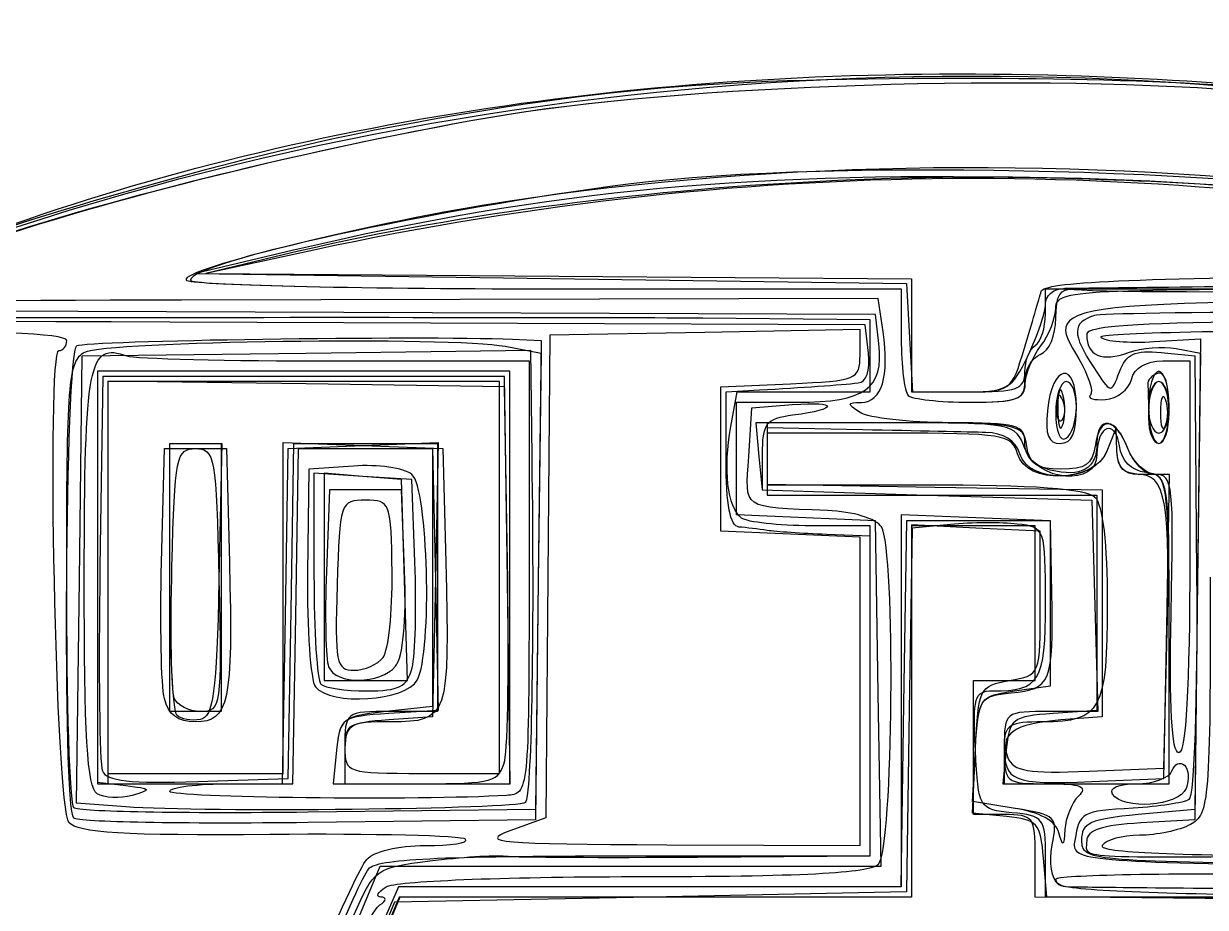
# Model space of a CAD drawing. Extents: x 0 to 107, y 0 to 68.
# Drawn here: x 28.71 to 59.06, y 45.17 to 67.84 of the extents above; entities that cross this region are included whole.
import ezdxf

# ---------------------------------------------------------------- set-up
doc = ezdxf.new("R2010")
doc.units = 0
doc.layers.add('Layer_1', color=7, linetype='CONTINUOUS')

msp = doc.modelspace()

# ---------------------------------------------------------------- linework, layer by layer
at = {"layer": 'Layer_1', "color": 7}
for points in [[(35.63631, 62.028862), (33.122767, 61.436769), (42.250895, 61.304478), (51.379022, 61.172186), (51.458992, 59.783123), (51.538962, 58.39406), (52.980343, 58.39406)], [(35.63631, 62.028862), (33.122767, 61.436769), (42.250895, 61.304478), (51.379022, 61.172186), (51.458992, 59.783123), (51.538962, 58.39406), (52.980343, 58.39406)], [(35.63631, 62.028862), (33.122767, 61.436769), (42.250895, 61.304478), (51.379022, 61.172186), (51.458992, 59.783123), (51.538962, 58.39406), (52.980343, 58.39406)], [(35.63631, 62.028862), (33.122767, 61.436769), (42.250895, 61.304478), (51.379022, 61.172186), (51.458992, 59.783123), (51.538962, 58.39406), (52.980343, 58.39406)], [(36.165477, 62.034398), (33.387351, 61.436768), (42.449333, 61.367148), (51.511314, 61.297528), (51.511314, 59.845793), (51.511314, 58.394057), (52.791881, 58.394057)], [(35.371727, 61.910679), (33.387351, 61.436774), (42.449333, 61.367154), (51.511314, 61.297534), (51.511314, 59.845799), (51.511314, 58.394063), (52.785227, 58.394063)], [(42.118604, 61.039892), (51.246731, 61.039892), (51.246731, 59.761073)], [(42.118604, 61.039892), (51.246731, 61.039892), (51.246731, 59.761073)], [(42.134219, 61.039894), (51.246731, 61.039894), (51.246731, 59.761075)], [(54.950898, 60.394051), (54.950898, 61.039894), (64.131942, 61.039894)], [(54.950898, 60.394051), (54.950898, 61.039894), (64.131942, 61.039894)], [(54.950898, 60.394051), (54.950898, 61.039894), (64.131942, 61.039894)], [(54.950898, 60.394051), (54.950898, 61.039894), (64.131942, 61.039894)], [(50.78033, 59.938454), (50.655021, 60.792233), (32.760769, 60.751953)], [(50.670544, 59.634822), (50.585284, 60.378426), (32.382438, 60.446396), (14.179592, 60.514366), (13.775852, 59.54808)], [(50.404408, 59.386258), (50.320688, 60.113863), (32.461308, 60.182663)], [(46.870381, 57.503858), (47.037376, 58.394007), (48.745176, 58.394007), (50.452981, 58.394007), (50.452981, 59.32005), (50.452981, 60.246091), (46.1535, 60.284741)], [(46.870381, 57.503858), (47.037376, 58.394007), (48.745176, 58.394007), (50.452981, 58.394007), (50.452981, 59.32005), (50.452981, 60.246091), (46.1535, 60.284741)], [(50.188397, 59.33907), (50.188397, 59.995331), (46.205232, 59.922291), (42.222066, 59.849251), (42.170336, 53.655293), (42.118606, 47.461335), (41.192563, 47.126982)], [(41.075552, 59.564363), (41.996274, 59.391634), (41.925144, 53.535033), (41.854014, 47.678433), (36.01606, 47.607353)], [(41.075552, 59.564363), (41.996274, 59.391634), (41.925144, 53.535033), (41.854014, 47.678433), (36.01606, 47.607353)], [(41.263588, 59.746021), (41.99607, 59.716981), (41.92505, 53.565416), (41.85403, 47.413853), (36.016076, 47.342773)], [(58.305255, 59.508151), (58.9296, 59.3888), (58.85848, 53.533614), (58.78736, 47.67843), (57.33215, 47.546138)], [(58.305255, 59.508147), (58.9296, 59.388796), (58.85848, 53.53361), (58.78736, 47.678426), (57.33215, 47.546134)], [(57.742561, 59.684544), (58.929506, 59.757534), (58.858436, 53.585683), (58.787366, 47.413833), (57.398302, 47.333863)], [(31.33171, 47.745809), (30.069822, 47.840139), (30.141082, 53.580122), (30.212352, 59.320106), (35.96704, 59.391406), (41.721729, 59.462716), (41.758419, 56.745576)], [(36.70279, 59.187817), (41.694743, 59.187817), (41.689343, 53.631565)], [(57.925207, 59.403182), (58.78736, 59.320102), (58.83165, 53.69981)], [(57.968837, 59.187811), (58.655066, 59.187811), (58.655066, 54.160726)], [(36.743992, 49.199793), (36.661082, 48.339897), (38.926805, 48.339897), (41.192528, 48.339897), (41.192528, 53.631565), (41.192528, 58.923233), (35.90086, 58.923233), (30.609192, 58.923233), (30.609192, 53.649139), (30.609192, 48.375044), (31.336797, 48.289534)], [(36.744024, 49.199788), (36.661114, 48.339892), (38.926838, 48.339892), (41.19256, 48.339892), (41.19256, 53.63156), (41.19256, 58.923228), (35.900892, 58.923228), (30.609225, 58.923228), (30.609225, 53.63156), (30.609225, 48.339892), (33.116213, 48.339892), (35.623202, 48.339892), (35.695902, 52.639371)], [(36.744024, 49.199788), (36.661114, 48.339892), (38.926838, 48.339892), (41.19256, 48.339892), (41.19256, 53.63156), (41.19256, 58.923228), (35.900892, 58.923228), (30.609225, 58.923228), (30.609225, 53.63156), (30.609225, 48.339892), (33.116213, 48.339892), (35.623202, 48.339892), (35.695902, 52.639371)], [(36.959228, 49.265933), (36.959228, 48.339891), (39.081489, 48.339891), (41.203749, 48.339891), (41.132009, 53.565413), (41.060269, 58.790935), (35.900893, 58.790935), (30.741517, 58.790935), (30.669177, 53.904655)], [(36.959228, 49.265933), (36.959228, 48.339891), (39.081489, 48.339891), (41.203749, 48.339891), (41.132009, 53.565413), (41.060269, 58.790935), (35.900893, 58.790935), (30.741517, 58.790935), (30.669177, 53.904655)], [(36.959228, 49.265933), (36.959228, 48.339891), (39.081489, 48.339891), (41.203749, 48.339891), (41.132009, 53.565413), (41.060269, 58.790935), (35.900893, 58.790935), (30.741517, 58.790935), (30.669177, 53.904655)], [(36.959228, 49.265933), (36.959228, 48.339891), (39.081489, 48.339891), (41.203749, 48.339891), (41.132009, 53.565413), (41.060269, 58.790935), (35.900893, 58.790935), (30.741517, 58.790935), (30.669177, 53.904655)], [(38.943603, 48.604475), (40.927978, 48.604475), (40.927978, 53.631559), (40.927978, 58.658643), (35.900893, 58.658643), (30.873809, 58.658643), (30.873809, 53.631559), (30.873809, 48.604475), (33.122767, 48.604475), (35.371727, 48.604475), (35.371727, 52.848938)], [(41.13572, 54.028426), (41.06027, 58.526344), (35.96704, 58.598204), (30.87381, 58.670064), (30.87381, 53.504974), (30.87381, 48.339885), (33.116215, 48.339885), (35.35862, 48.339885), (35.431319, 52.639371)], [(50.188397, 50.709052), (50.188397, 54.665715), (48.402459, 54.743945), (46.616521, 54.822175), (46.616521, 56.674259), (46.616521, 58.526343), (48.402459, 58.604573)], [(46.748813, 56.674276), (46.748813, 58.394068), (47.608709, 58.443688)], [(36.84762, 43.775828), (37.864224, 46.223224), (44.297291, 46.223224), (50.730359, 46.223224), (50.657819, 50.654995), (50.585279, 55.086767), (48.799341, 55.164998), (47.013403, 55.243228), (47.013403, 56.686347), (47.013403, 58.129467), (48.568508, 58.129467)], [(47.329631, 56.736158), (47.410261, 57.988673), (48.455117, 58.067643)], [(50.946982, 57.600305), (47.509035, 57.600305), (47.591945, 56.740409), (47.674855, 55.880513), (51.908189, 55.748222), (56.141523, 55.61593), (56.216923, 52.90395), (56.292323, 50.19197), (55.09244, 50.19197)], [(50.946982, 57.600305), (47.509035, 57.600305), (47.591945, 56.740409), (47.674855, 55.880513), (51.908189, 55.748222), (56.141523, 55.61593), (56.216923, 52.90395), (56.292323, 50.19197), (55.09244, 50.19197)], [(50.254704, 57.420026), (47.807471, 57.468016), (47.807307, 56.740412), (47.80714, 56.012808), (51.855266, 56.012808)], [(50.988696, 57.60031), (47.807146, 57.60031), (47.807146, 56.674268), (47.807146, 55.748227), (52.040481, 55.748227), (56.273815, 55.748227), (56.273815, 52.985314), (56.273815, 50.222401), (55.149336, 50.141041)], [(50.988696, 57.60031), (47.807146, 57.60031), (47.807146, 56.674268), (47.807146, 55.748227), (52.040481, 55.748227), (56.273815, 55.748227), (56.273815, 52.985314), (56.273815, 50.222401), (55.149336, 50.141041)], [(50.988696, 57.60031), (47.807146, 57.60031), (47.807146, 56.674268), (47.807146, 55.748227), (52.040481, 55.748227), (56.273815, 55.748227), (56.273815, 52.985314), (56.273815, 50.222401), (55.149336, 50.141041)], [(50.988696, 57.60031), (47.807146, 57.60031), (47.807146, 56.674268), (47.807146, 55.748227), (52.040481, 55.748227), (56.273815, 55.748227), (56.273815, 52.985314), (56.273815, 50.222401), (55.149336, 50.141041)], [(56.786209, 56.872706), (56.769429, 57.468018), (56.530143, 56.872706)], [(56.78621, 56.872706), (56.76943, 57.468018), (56.530144, 56.872706)], [(32.461309, 53.675656), (32.461309, 57.071143), (33.130448, 57.071143), (33.799585, 57.071143), (33.725765, 53.56868)], [(35.371727, 52.848938), (35.371727, 57.093402), (37.422247, 57.016132), (39.472769, 56.938852), (39.549729, 54.028434)], [(35.431319, 52.639371), (35.504019, 56.938852), (37.430009, 57.016742), (39.356002, 57.094632), (39.282092, 53.577154), (39.208182, 50.059676), (38.083703, 49.978316)], [(35.576718, 52.771663), (35.649418, 57.071143), (37.494948, 57.071143), (39.340479, 57.071143), (39.340479, 53.631559), (39.340479, 50.191975), (38.149854, 50.191975)], [(35.576718, 52.771663), (35.649418, 57.071143), (37.494948, 57.071143), (39.340479, 57.071143), (39.340479, 53.631559), (39.340479, 50.191975), (38.149854, 50.191975)], [(35.576718, 52.771663), (35.649418, 57.071143), (37.494948, 57.071143), (39.340479, 57.071143), (39.340479, 53.631559), (39.340479, 50.191975), (38.149854, 50.191975)], [(35.576718, 52.771663), (35.649418, 57.071143), (37.494948, 57.071143), (39.340479, 57.071143), (39.340479, 53.631559), (39.340479, 50.191975), (38.149854, 50.191975)], [(50.951279, 57.335723), (47.807141, 57.335723), (47.807141, 56.680818), (47.807141, 56.025914), (52.106621, 55.953214), (56.406102, 55.880514), (56.406102, 52.970097), (56.406102, 50.059679), (55.347768, 49.975849)], [(32.252054, 54.028434), (32.329014, 56.938852), (33.122764, 56.938852), (33.916515, 56.938852), (33.993475, 54.028434)], [(34.042222, 48.339897), (35.623168, 48.339897), (35.695868, 52.639377), (35.768568, 56.938858), (37.48836, 56.938858), (39.208153, 56.938858), (39.208153, 53.631565), (39.208153, 50.324272), (38.017528, 50.191981)], [(35.695902, 52.639371), (35.768602, 56.938852), (37.488393, 56.938852), (39.208186, 56.938852), (39.282126, 53.580228), (39.356066, 50.221605), (38.0915, 50.140645)], [(35.695902, 52.639371), (35.768602, 56.938852), (37.488393, 56.938852), (39.208186, 56.938852), (39.282126, 53.580228), (39.356066, 50.221605), (38.0915, 50.140645)], [(47.674845, 56.784316), (47.674845, 55.880516), (51.908179, 55.748225), (56.141514, 55.615933), (56.216914, 52.903953), (56.292314, 50.191973), (55.092431, 50.191973)], [(37.177217, 56.492005), (36.033185, 56.409695), (36.001795, 53.763861)], [(38.757472, 54.029322), (38.679022, 56.145102), (37.42225, 56.225742), (36.16548, 56.306382), (36.16548, 53.690148)], [(58.066826, 52.374788), (58.140046, 56.277393), (57.471511, 56.277393)], [(38.492163, 53.804915), (38.414433, 55.880518), (37.48839, 55.880518), (36.562349, 55.880518), (36.484309, 53.787237)], [(54.157127, 50.72114), (55.083169, 50.853432), (55.083169, 52.9701), (55.083169, 55.086766), (53.164939, 55.164507), (51.24671, 55.242247), (51.24671, 50.468154), (51.24671, 45.694062), (44.792779, 45.694062), (38.338847, 45.694062), (37.092807, 42.84979)], [(54.818607, 52.972695), (54.818607, 54.82218), (53.16496, 54.90095), (51.511314, 54.97972), (51.511314, 50.204594), (51.511314, 45.429468), (44.932477, 45.429468), (38.35364, 45.429468), (30.784642, 27.268302)], [(52.509497, 54.993473), (51.523302, 54.900113), (51.451162, 50.230976), (51.379022, 45.56184), (44.805969, 45.429549), (38.232916, 45.297257), (36.245738, 40.534756)], [(52.509497, 54.993473), (51.523302, 54.900113), (51.451162, 50.230976), (51.379022, 45.56184), (44.805969, 45.429549), (38.232916, 45.297257), (36.245738, 40.534756)], [(52.509497, 54.993473), (51.523302, 54.900113), (51.451162, 50.230976), (51.379022, 45.56184), (44.805969, 45.429549), (38.232916, 45.297257), (36.245738, 40.534756)], [(52.509497, 54.993473), (51.523302, 54.900113), (51.451162, 50.230976), (51.379022, 45.56184), (44.805969, 45.429549), (38.232916, 45.297257), (36.245738, 40.534756)], [(53.892565, 47.546184), (53.098814, 47.546184), (53.098814, 49.265976), (53.098814, 50.985768), (53.892565, 50.985768), (54.686315, 50.985768), (54.686315, 52.970144), (54.686315, 54.954519), (53.098814, 54.954519), (51.511314, 54.954519), (51.511314, 50.192018), (51.511314, 45.429517), (44.942806, 45.429517), (38.374299, 45.429517), (36.495457, 40.865453)], [(55.114851, 53.234688), (55.083191, 55.086771), (53.231107, 55.086771), (51.379023, 55.086771), (51.306773, 50.390416), (51.234523, 45.694061), (44.786697, 45.694061), (38.338871, 45.694061), (37.114387, 42.898089)], [(55.114851, 53.234688), (55.083191, 55.086771), (53.231107, 55.086771), (51.379023, 55.086771), (51.306773, 50.390416), (51.234523, 45.694061), (44.786697, 45.694061), (38.338871, 45.694061), (37.114387, 42.898089)], [(46.021209, 46.457334), (50.452981, 46.487804), (50.452981, 50.721138), (50.452981, 54.954473), (48.931626, 54.958473)], [(46.021209, 46.457334), (50.452981, 46.487804), (50.452981, 50.721138), (50.452981, 54.954473), (48.931626, 54.958473)], [(44.135374, 46.487807), (50.452981, 46.487807), (50.452981, 50.58885), (50.452981, 54.689892), (49.3285, 54.735152)], [(33.184584, 48.395673), (35.504015, 48.472183), (35.576718, 52.771663)], [(33.184584, 48.395673), (35.504015, 48.472183), (35.576718, 52.771663)], [(33.184584, 48.395673), (35.504015, 48.472183), (35.576718, 52.771663)], [(33.184584, 48.395673), (35.504015, 48.472183), (35.576718, 52.771663)], [(53.941947, 49.199786), (53.859037, 48.33989), (55.992468, 48.33989), (58.125899, 48.33989), (58.125899, 52.29024)], [(53.941947, 49.199786), (53.859037, 48.33989), (55.992468, 48.33989), (58.125899, 48.33989), (58.125899, 52.29024)], [(53.941947, 49.199786), (53.859037, 48.33989), (55.992468, 48.33989), (58.125899, 48.33989), (58.125899, 52.29024)], [(53.941947, 49.199786), (53.859037, 48.33989), (55.992468, 48.33989), (58.125899, 48.33989), (58.125899, 52.29024)], [(53.89256, 49.265928), (53.89256, 48.339886), (56.009227, 48.339886), (58.125894, 48.339886), (58.125899, 52.308642)], [(53.89256, 49.265928), (53.89256, 48.339886), (56.009227, 48.339886), (58.125894, 48.339886), (58.125899, 52.308642)], [(56.129958, 48.395544), (57.993602, 48.472184), (58.066826, 52.374788)], [(56.071547, 48.658945), (57.993603, 48.736755), (58.070231, 51.911767)], [(45.22746, 46.772502), (50.188399, 46.752372), (50.188397, 50.709052)], [(54.125149, 47.714235), (53.073625, 47.882381), (53.152355, 49.235613)], [(54.176005, 47.70611), (53.073644, 47.882386), (53.152374, 49.235618)], [(54.176005, 47.70611), (53.073644, 47.882386), (53.152374, 49.235618)], [(53.946549, 47.49766), (53.074484, 47.58148), (53.152794, 49.215814)], [(36.959223, 49.11842), (36.959223, 48.339883), (38.938558, 48.339883)], [(60.705587, 45.399067), (54.686315, 45.429517), (54.686315, 46.48785)], [(68.892477, 43.375867), (68.047776, 45.4233), (61.499337, 45.4264), (54.950898, 45.4295), (54.950898, 46.471069)], [(68.892477, 43.375867), (68.047776, 45.4233), (61.499337, 45.4264), (54.950898, 45.4295), (54.950898, 46.471069)], [(68.892477, 43.375867), (68.047776, 45.4233), (61.499337, 45.4264), (54.950898, 45.4295), (54.950898, 46.471069)], [(68.892477, 43.375867), (68.047776, 45.4233), (61.499337, 45.4264), (54.950898, 45.4295), (54.950898, 46.471069)], [(69.380012, 41.989889), (68.001233, 45.297182), (61.491762, 45.367912), (54.982294, 45.438642), (54.900454, 46.426242)]]:
    msp.add_lwpolyline(points, dxfattribs=at)
for points in [[(54.410579, 59.518537)], [(54.50502, 59.329082)], [(54.421726, 58.907612)], [(54.421726, 58.907612)], [(54.421726, 58.907612)], [(54.421726, 58.907612)], [(54.421732, 58.666947)], [(54.430145, 58.592495)], [(54.430145, 58.592495)], [(55.398832, 58.322879)], [(55.396215, 58.179082)], [(55.744648, 58.019233)], [(55.744648, 58.019233)], [(55.744648, 58.019233)], [(55.744648, 58.0128)], [(55.744648, 58.0128)], [(55.744648, 58.0128)], [(55.744648, 58.0128)], [(58.036544, 58.195622)], [(58.125895, 58.019233)], [(58.125899, 57.997185)], [(58.125899, 57.997183)], [(58.125899, 57.997183)], [(58.125899, 57.864893)], [(58.125899, 57.864893)], [(58.125899, 57.864893)], [(58.125899, 57.864893)], [(32.461309, 53.631559), (32.461309, 57.071143), (33.122767, 57.071143), (33.784226, 57.071143), (33.784226, 53.631559), (33.784226, 50.191975), (33.122767, 50.191975), (32.461309, 50.191975)], [(32.461309, 53.631559), (32.461309, 57.071143), (33.122767, 57.071143), (33.784226, 57.071143), (33.784226, 53.631559), (33.784226, 50.191975), (33.122767, 50.191975), (32.461309, 50.191975)], [(32.461309, 53.631559), (32.461309, 57.071143), (33.122767, 57.071143), (33.784226, 57.071143), (33.784226, 53.631559), (33.784226, 50.191975), (33.122767, 50.191975), (32.461309, 50.191975)], [(32.461309, 53.631559), (32.461309, 57.071143), (33.122767, 57.071143), (33.784226, 57.071143), (33.784226, 53.631559), (33.784226, 50.191975), (33.122767, 50.191975), (32.461309, 50.191975)], [(38.490162, 53.565413), (38.414432, 56.145102), (37.422243, 56.227222), (36.430056, 56.309342), (36.430056, 53.647535), (36.430056, 50.98573), (37.49797, 50.98573), (38.565885, 50.98573)], [(38.490162, 53.565409), (38.414432, 56.145098), (37.422243, 56.227218), (36.430056, 56.309338), (36.430056, 53.647531), (36.430056, 50.985726), (37.49797, 50.985726), (38.565885, 50.985726)], [(58.177726, 52.705963)], [(37.94094, 51.581038)], [(38.261331, 51.357522)], [(38.686285, 51.317337)], [(38.816725, 50.995843)], [(32.323241, 50.522704)], [(32.576169, 50.538881)], [(32.576169, 50.538881)], [(32.576169, 50.538881)], [(32.646849, 50.094634)], [(30.596093, 48.083414)], [(56.670693, 48.075314)], [(29.996789, 47.717597)], [(29.996789, 47.717597)], [(31.331709, 47.745811)], [(29.996805, 47.453017)]]:
    msp.add_lwpolyline(points, close=True, dxfattribs=at)
for points in [[(27.791423, 62.383379), (42.572727, 67.378023), (59.020866, 67.844252), (74.059612, 63.694871)], [(27.791423, 62.383379), (42.572727, 67.378023), (59.020866, 67.844252), (74.059612, 63.694871)], [(27.791423, 62.383379), (42.572727, 67.378023), (59.020866, 67.844252), (74.059612, 63.694871)], [(27.791423, 62.383379), (42.572727, 67.378023), (59.020866, 67.844252), (74.059612, 63.694871)], [(28.031741, 62.551867), (36.163114, 65.466399), (45.50009, 66.814462), (55.480065, 66.51483)], [(37.723968, 65.115354), (43.38622, 66.202352), (46.479806, 66.465103), (53.363397, 66.443673)], [(40.652898, 65.437908), (45.4586, 66.284842), (54.92321, 66.590786), (60.526998, 66.080339)], [(40.661738, 65.439443), (45.458262, 66.284804), (54.928306, 66.590334), (60.526998, 66.080352)], [(40.661738, 65.439443), (45.458262, 66.284804), (54.928306, 66.590334), (60.526998, 66.080352)], [(55.480065, 66.51483), (63.936269, 66.260946), (70.843955, 65.075459), (77.633625, 62.712865)], [(53.363397, 66.443673), (63.150528, 66.413203), (69.146665, 65.470667), (77.837363, 62.596588)], [(26.853356, 61.959221), (29.969474, 63.119599), (35.713989, 64.567428), (40.661738, 65.439443)], [(26.853356, 61.959221), (29.969474, 63.119599), (35.713989, 64.567428), (40.661738, 65.439443)], [(27.006671, 62.002681), (30.428544, 63.233587), (35.758796, 64.575396), (40.652898, 65.437908)], [(26.375891, 61.926062), (28.730781, 62.879316), (34.452032, 64.487231), (37.723968, 65.115354)], [(63.098546, 63.30329), (54.485263, 64.460222), (43.800203, 63.923553), (35.371727, 61.910679)], [(70.032152, 62.034398), (58.665311, 64.479632), (47.532318, 64.479632), (36.165477, 62.034398)], [(63.152984, 63.548007), (55.983527, 64.426301), (48.103802, 64.334083), (41.192561, 63.291)], [(66.063401, 63.136518), (60.744986, 64.09976), (49.59274, 64.399216), (44.23527, 63.722638)], [(66.063401, 63.136518), (60.744986, 64.09976), (49.59274, 64.399216), (44.23527, 63.722638)], [(55.451046, 63.868911), (47.509464, 64.07525), (42.250369, 63.586877), (35.63631, 62.028862)], [(55.451046, 63.868911), (47.509464, 64.07525), (42.250369, 63.586877), (35.63631, 62.028862)], [(55.451046, 63.868911), (47.509464, 64.07525), (42.250369, 63.586877), (35.63631, 62.028862)], [(55.451046, 63.868911), (47.509464, 64.07525), (42.250369, 63.586877), (35.63631, 62.028862)], [(64.01415, 63.302255), (62.591625, 63.528908), (58.74817, 63.783245), (55.451046, 63.868911)], [(64.01415, 63.302255), (62.591625, 63.528908), (58.74817, 63.783245), (55.451046, 63.868911)], [(64.01415, 63.302255), (62.591625, 63.528908), (58.74817, 63.783245), (55.451046, 63.868911)], [(64.01415, 63.302255), (62.591625, 63.528908), (58.74817, 63.783245), (55.451046, 63.868911)], [(44.23527, 63.722638), (39.338954, 63.104298), (32.990476, 61.71543), (32.990476, 61.262595)], [(44.23527, 63.722638), (39.338954, 63.104298), (32.990476, 61.71543), (32.990476, 61.262595)], [(41.192561, 63.291), (37.783343, 62.776461), (32.712952, 61.539468), (32.883301, 61.263838)], [(54.840144, 60.970213), (54.909964, 61.220047), (57.045239, 61.313886), (63.870928, 61.367088)], [(32.883301, 61.263838), (32.959421, 61.140669), (37.122337, 61.039894), (42.134219, 61.039894)], [(32.990476, 61.262595), (32.990476, 61.140109), (37.098133, 61.039892), (42.118604, 61.039892)], [(32.990476, 61.262595), (32.990476, 61.140109), (37.098133, 61.039892), (42.118604, 61.039892)], [(54.950898, 60.651996), (54.950898, 60.86534), (55.159258, 61.045152), (55.413919, 61.051579)], [(55.215482, 60.291083), (55.215482, 60.877469), (55.331337, 61.061372), (55.678503, 61.026058)], [(55.215482, 60.561295), (55.215482, 61.013971), (55.719894, 61.039892), (64.528817, 61.039892)], [(55.215482, 60.561295), (55.215482, 61.013971), (55.719894, 61.039892), (64.528817, 61.039892)], [(55.413919, 61.051579), (55.668581, 61.057979), (59.508347, 61.102699), (63.946734, 61.150899)], [(55.678503, 61.026058), (57.358609, 60.855155), (73.796428, 61.082428), (73.590798, 61.273719)], [(32.760769, 60.751953), (22.918929, 60.729793), (14.617218, 60.616943), (14.312521, 60.501166)], [(54.410579, 59.518536), (54.59655, 60.137), (54.789854, 60.790254), (54.840144, 60.970213)], [(72.598978, 60.676239), (54.579405, 60.779705), (54.886573, 60.805889), (55.803822, 59.244581)], [(54.50502, 59.329079), (54.750252, 59.843339), (54.950898, 60.438652), (54.950898, 60.651996)], [(54.686315, 59.584686), (54.831836, 59.674626), (54.950898, 60.038837), (54.950898, 60.394051)], [(54.686315, 59.584686), (54.831836, 59.674626), (54.950898, 60.038837), (54.950898, 60.394051)], [(54.686315, 59.584686), (54.831836, 59.674626), (54.950898, 60.038837), (54.950898, 60.394051)], [(54.686315, 59.584686), (54.831836, 59.674626), (54.950898, 60.038837), (54.950898, 60.394051)], [(54.82702, 59.569108), (55.040674, 59.851583), (55.215482, 60.298067), (55.215482, 60.561295)], [(54.82702, 59.569108), (55.040674, 59.851583), (55.215482, 60.298067), (55.215482, 60.561295)], [(91.915872, 60.320495), (91.444459, 60.501393), (56.781694, 60.535446), (56.207675, 60.355575)], [(32.461308, 60.182663), (15.906249, 60.246422), (14.577776, 60.218574), (14.2712, 59.80135)], [(46.1535, 60.284741), (42.637356, 60.316351), (15.577287, 60.292041), (14.578253, 60.256381)], [(46.1535, 60.284741), (42.637356, 60.316351), (15.577287, 60.292041), (14.578253, 60.256381)], [(54.818607, 59.356714), (55.047524, 59.444554), (55.215482, 59.839982), (55.215482, 60.291083)], [(56.207675, 60.355575), (55.628539, 60.174101), (55.624901, 59.881129), (56.191055, 59.017067)], [(74.0009, 60.246141), (58.512191, 60.246141), (56.009229, 60.193101), (56.009229, 59.864881)], [(74.0009, 60.246137), (58.512191, 60.246137), (56.009229, 60.193097), (56.009229, 59.864877)], [(29.815475, 59.716978), (29.815475, 59.88518), (27.738789, 59.981561), (24.114581, 59.981561)], [(30.074505, 59.58125), (30.290924, 59.715004), (38.862428, 59.841229), (41.263588, 59.746021)], [(30.278497, 59.414828), (30.813577, 59.698692), (39.70324, 59.82181), (41.075552, 59.564363)], [(30.278497, 59.414828), (30.813577, 59.698692), (39.70324, 59.82181), (41.075552, 59.564363)], [(50.223687, 58.125425), (50.746551, 58.130325), (50.948952, 58.789559), (50.78033, 59.938454)], [(56.009229, 59.864881), (56.009229, 59.318838), (56.398661, 59.153168), (57.085215, 59.407142)], [(56.009229, 59.864877), (56.009229, 59.318834), (56.398661, 59.153164), (57.085215, 59.407138)], [(64.497952, 59.977493), (59.926173, 59.979693), (56.268874, 59.898293), (56.370619, 59.796549)], [(56.370619, 59.796549), (56.472368, 59.694801), (57.089741, 59.644399), (57.742561, 59.684544)], [(29.617037, 59.452668), (29.726178, 59.452518), (29.815475, 59.571457), (29.815475, 59.716978)], [(29.996795, 47.453016), (29.70594, 47.74387), (29.780616, 59.399621), (30.074505, 59.58125)], [(30.266021, 53.635369), (30.272321, 59.139176), (30.37604, 59.678419), (31.35847, 59.317329)], [(48.568508, 58.129467), (50.325935, 58.129467), (50.803905, 58.47176), (50.670544, 59.634822)], [(51.246731, 59.761075), (51.246731, 59.057723), (51.326101, 58.402879), (51.42312, 58.305866)], [(51.246731, 59.761073), (51.246731, 59.057721), (51.326101, 58.402877), (51.42312, 58.305864)], [(51.246731, 59.761073), (51.246731, 59.057721), (51.326101, 58.402877), (51.42312, 58.305864)], [(52.791881, 58.394057), (54.069005, 58.394057), (54.07336, 58.397057), (54.410579, 59.518537)], [(54.421732, 58.907612), (54.421732, 59.190066), (54.540794, 59.494749), (54.686315, 59.584686)], [(54.421732, 58.907612), (54.421732, 59.190066), (54.540794, 59.494749), (54.686315, 59.584686)], [(54.421732, 58.907612), (54.421732, 59.190066), (54.540794, 59.494749), (54.686315, 59.584686)], [(54.421732, 58.907612), (54.421732, 59.190066), (54.540794, 59.494749), (54.686315, 59.584686)], [(54.430145, 58.592495), (54.434745, 58.847157), (54.613369, 59.286633), (54.82702, 59.569108)], [(54.430145, 58.592495), (54.434745, 58.847157), (54.613369, 59.286633), (54.82702, 59.569108)], [(57.085215, 59.407142), (57.412846, 59.52834), (57.961863, 59.573794), (58.305255, 59.508151)], [(57.085215, 59.407138), (57.412846, 59.528336), (57.961863, 59.57379), (58.305255, 59.508147)], [(29.871667, 47.346143), (29.538967, 47.747023), (29.292759, 59.453116), (29.617037, 59.452668)], [(29.815475, 53.534055), (29.815475, 58.630888), (29.859705, 59.192658), (30.278497, 59.414828)], [(29.815475, 53.534055), (29.815475, 58.630888), (29.859705, 59.192658), (30.278497, 59.414828)], [(31.35847, 59.317329), (31.552272, 59.246099), (33.957217, 59.187817), (36.70279, 59.187817)], [(48.402459, 58.604573), (50.106271, 58.679213), (50.188397, 58.712986), (50.188397, 59.33907)], [(50.139825, 58.623012), (50.357958, 58.645332), (50.456841, 58.930578), (50.404408, 59.386258)], [(52.785227, 58.394063), (53.982955, 58.394063), (54.085806, 58.449983), (54.50502, 59.329082)], [(54.421732, 58.666947), (54.421732, 58.962556), (54.600325, 59.272951), (54.818607, 59.356714)], [(55.744648, 58.019233), (55.744648, 59.214703), (55.120068, 59.123604), (55.00028, 57.910663)], [(55.744648, 58.019233), (55.744648, 59.214703), (55.120068, 59.123604), (55.00028, 57.910663)], [(55.744648, 58.019233), (55.744648, 59.214703), (55.120068, 59.123604), (55.00028, 57.910663)], [(55.803822, 59.244581), (56.05465, 58.817632), (56.190019, 58.398459), (56.104646, 58.313084)], [(56.850251, 58.911017), (57.019458, 59.368426), (57.239655, 59.469242), (57.925207, 59.403182)], [(57.158627, 58.713708), (57.237607, 59.015723), (57.531692, 59.187811), (57.968837, 59.187811)], [(52.980343, 58.39406), (54.230728, 58.39406), (54.421726, 58.46211), (54.421726, 58.907612)], [(52.980343, 58.39406), (54.230728, 58.39406), (54.421726, 58.46211), (54.421726, 58.907612)], [(52.980343, 58.39406), (54.230728, 58.39406), (54.421726, 58.46211), (54.421726, 58.907612)], [(52.980343, 58.39406), (54.230728, 58.39406), (54.421726, 58.46211), (54.421726, 58.907612)], [(56.191055, 59.017067), (56.636278, 58.337571), (56.638016, 58.337291), (56.850251, 58.911017)], [(57.861316, 58.923225), (57.715794, 58.923225), (57.596732, 58.506506), (57.596732, 57.997183)], [(57.861316, 58.923225), (57.715794, 58.923225), (57.596732, 58.506506), (57.596732, 57.997183)], [(58.125899, 58.019233), (58.125899, 58.577798), (58.009041, 58.928371), (57.841472, 58.872515)], [(58.125899, 57.997183), (58.125899, 58.506506), (58.006837, 58.923225), (57.861316, 58.923225)], [(58.125899, 57.997183), (58.125899, 58.506506), (58.006837, 58.923225), (57.861316, 58.923225)], [(47.608709, 58.443688), (48.689265, 58.506038), (49.688609, 58.576839), (50.139825, 58.623012)], [(53.01062, 58.129477), (54.25261, 58.129477), (54.421732, 58.193897), (54.421732, 58.666947)], [(53.01062, 58.129475), (54.174942, 58.129475), (54.423203, 58.210455), (54.430145, 58.592495)], [(53.01062, 58.129475), (54.174942, 58.129475), (54.423203, 58.210455), (54.430145, 58.592495)], [(55.480065, 58.658643), (55.334544, 58.658643), (55.215482, 58.294429), (55.215482, 57.849278)], [(55.480065, 58.658643), (55.334544, 58.658643), (55.215482, 58.294429), (55.215482, 57.849278)], [(55.480065, 58.658643), (55.334544, 58.658643), (55.215482, 58.294429), (55.215482, 57.849278)], [(55.480065, 58.658643), (55.334544, 58.658643), (55.215482, 58.294429), (55.215482, 57.849278)], [(55.398835, 58.322879), (55.331755, 58.58031), (55.272454, 58.433747), (55.267062, 57.997185)], [(55.744648, 58.0128), (55.744648, 58.368014), (55.625586, 58.658643), (55.480065, 58.658643)], [(55.744648, 58.0128), (55.744648, 58.368014), (55.625586, 58.658643), (55.480065, 58.658643)], [(55.744648, 58.0128), (55.744648, 58.368014), (55.625586, 58.658643), (55.480065, 58.658643)], [(55.744648, 58.0128), (55.744648, 58.368014), (55.625586, 58.658643), (55.480065, 58.658643)], [(56.492033, 58.198732), (56.79047, 58.221212), (57.090438, 58.452952), (57.158627, 58.713708)], [(57.841472, 58.872515), (57.685036, 58.820375), (57.565974, 58.691385), (57.576888, 58.585883)], [(57.576888, 58.585883), (57.587788, 58.48038), (57.596728, 58.096404), (57.596728, 57.732602)], [(57.861316, 58.658643), (57.715794, 58.658643), (57.596732, 58.360987), (57.596732, 57.997185)], [(57.861316, 58.658643), (57.715794, 58.658643), (57.596732, 58.301456), (57.596732, 57.864893)], [(57.861316, 58.658643), (57.715794, 58.658643), (57.596732, 58.301456), (57.596732, 57.864893)], [(57.861316, 58.658643), (57.715794, 58.658643), (57.596732, 58.301456), (57.596732, 57.864893)], [(57.861316, 58.658643), (57.715794, 58.658643), (57.596732, 58.301456), (57.596732, 57.864893)], [(58.125899, 57.997185), (58.125899, 58.360987), (58.006837, 58.658643), (57.861316, 58.658643)], [(58.125899, 57.864893), (58.125899, 58.301456), (58.006837, 58.658643), (57.861316, 58.658643)], [(58.125899, 57.864893), (58.125899, 58.301456), (58.006837, 58.658643), (57.861316, 58.658643)], [(58.125899, 57.864893), (58.125899, 58.301456), (58.006837, 58.658643), (57.861316, 58.658643)], [(58.125899, 57.864893), (58.125899, 58.301456), (58.006837, 58.658643), (57.861316, 58.658643)], [(51.42312, 58.305866), (51.52013, 58.208856), (52.234508, 58.129477), (53.01062, 58.129477)], [(51.42312, 58.305864), (51.52013, 58.208854), (52.234508, 58.129475), (53.01062, 58.129475)], [(51.42312, 58.305864), (51.52013, 58.208854), (52.234508, 58.129475), (53.01062, 58.129475)], [(55.396221, 58.179082), (55.311761, 58.390149), (55.249065, 58.327454), (55.236371, 58.019229)], [(55.389032, 57.529129), (55.461512, 57.70826), (55.465922, 58.065448), (55.398832, 58.322879)], [(56.104646, 58.313084), (56.019266, 58.227714), (56.193596, 58.176252), (56.492033, 58.198732)], [(58.036544, 58.195622), (57.963144, 58.377523), (57.903091, 58.228692), (57.903091, 57.864893)], [(48.455117, 58.067643), (49.647406, 58.157753), (49.653904, 57.953148), (48.463817, 57.793773)], [(50.188397, 57.864893), (49.843391, 58.087854), (49.848003, 58.121903), (50.223687, 58.125425)], [(55.236371, 58.019229), (55.224891, 57.740315), (55.287411, 57.584045), (55.375335, 57.671964)], [(55.267062, 57.997185), (55.261662, 57.560622), (55.316552, 57.349997), (55.389032, 57.529129)], [(55.331009, 57.071143), (55.629184, 57.071143), (55.744648, 57.335799), (55.744648, 58.019233)], [(55.331009, 57.071143), (55.629184, 57.071143), (55.744648, 57.335799), (55.744648, 58.019233)], [(55.331009, 57.071143), (55.629184, 57.071143), (55.744648, 57.335799), (55.744648, 58.019233)], [(55.375335, 57.671964), (55.463255, 57.759884), (55.472655, 57.988086), (55.396215, 58.179082)], [(55.480065, 57.203435), (55.625586, 57.293375), (55.744648, 57.657586), (55.744648, 58.0128)], [(55.480065, 57.203435), (55.625586, 57.293375), (55.744648, 57.657586), (55.744648, 58.0128)], [(55.480065, 57.203435), (55.625586, 57.293375), (55.744648, 57.657586), (55.744648, 58.0128)], [(55.480065, 57.203435), (55.625586, 57.293375), (55.744648, 57.657586), (55.744648, 58.0128)], [(57.596732, 57.997185), (57.596732, 57.633383), (57.715794, 57.335727), (57.861316, 57.335727)], [(57.596732, 57.997183), (57.596732, 57.48786), (57.715794, 57.071141), (57.861316, 57.071141)], [(57.596732, 57.997183), (57.596732, 57.48786), (57.715794, 57.071141), (57.861316, 57.071141)], [(57.861312, 57.071143), (58.006833, 57.071143), (58.125895, 57.497784), (58.125895, 58.019233)], [(57.861316, 57.335727), (58.006837, 57.335727), (58.125899, 57.633383), (58.125899, 57.997185)], [(57.861316, 57.071141), (58.006837, 57.071141), (58.125899, 57.48786), (58.125899, 57.997183)], [(57.861316, 57.071141), (58.006837, 57.071141), (58.125899, 57.48786), (58.125899, 57.997183)], [(58.036544, 57.534164), (58.109944, 57.716065), (58.109944, 58.013721), (58.036544, 58.195622)], [(48.463817, 57.793773), (47.762843, 57.699903), (47.674845, 57.587311), (47.674845, 56.784316)], [(52.503502, 57.604362), (51.448475, 57.606562), (50.406679, 57.723829), (50.188397, 57.864893)], [(55.00028, 57.910663), (54.93902, 57.290335), (55.02537, 57.071143), (55.331009, 57.071143)], [(55.00028, 57.910663), (54.93902, 57.290335), (55.02537, 57.071143), (55.331009, 57.071143)], [(55.00028, 57.910663), (54.93902, 57.290335), (55.02537, 57.071143), (55.331009, 57.071143)], [(55.215482, 57.849278), (55.215482, 57.377076), (55.325702, 57.108033), (55.480065, 57.203435)], [(55.215482, 57.849278), (55.215482, 57.377076), (55.325702, 57.108033), (55.480065, 57.203435)], [(55.215482, 57.849278), (55.215482, 57.377076), (55.325702, 57.108033), (55.480065, 57.203435)], [(55.215482, 57.849278), (55.215482, 57.377076), (55.325702, 57.108033), (55.480065, 57.203435)], [(57.067565, 56.938852), (56.754841, 57.761378), (56.338146, 57.794132), (56.226071, 57.004992)], [(57.067565, 56.938852), (56.754841, 57.761378), (56.338146, 57.794132), (56.226071, 57.004992)], [(57.067565, 56.938852), (56.769292, 57.72337), (56.273815, 57.815697), (56.273815, 57.086758)], [(56.850212, 57.008921), (56.74983, 57.716084), (56.273815, 57.536069), (56.273815, 56.790945)], [(56.850212, 57.008921), (56.74983, 57.716084), (56.273815, 57.536069), (56.273815, 56.790945)], [(56.850212, 57.008921), (56.74983, 57.716084), (56.273815, 57.536069), (56.273815, 56.790945)], [(56.850212, 57.008921), (56.74983, 57.716084), (56.273815, 57.536069), (56.273815, 56.790945)], [(57.596728, 57.732602), (57.596728, 57.3688), (57.71579, 57.071143), (57.861312, 57.071143)], [(57.596732, 57.864893), (57.596732, 57.428331), (57.715794, 57.071143), (57.861316, 57.071143)], [(57.596732, 57.864893), (57.596732, 57.428331), (57.715794, 57.071143), (57.861316, 57.071143)], [(57.596732, 57.864893), (57.596732, 57.428331), (57.715794, 57.071143), (57.861316, 57.071143)], [(57.596732, 57.864893), (57.596732, 57.428331), (57.715794, 57.071143), (57.861316, 57.071143)], [(57.861316, 57.071143), (58.006837, 57.071143), (58.125899, 57.428331), (58.125899, 57.864893)], [(57.861316, 57.071143), (58.006837, 57.071143), (58.125899, 57.428331), (58.125899, 57.864893)], [(57.861316, 57.071143), (58.006837, 57.071143), (58.125899, 57.428331), (58.125899, 57.864893)], [(57.861316, 57.071143), (58.006837, 57.071143), (58.125899, 57.428331), (58.125899, 57.864893)], [(57.903091, 57.864893), (57.903091, 57.501091), (57.963141, 57.352263), (58.036544, 57.534164)], [(47.145688, 55.156912), (46.786469, 55.420826), (46.668411, 56.427258), (46.870381, 57.503858)], [(47.145688, 55.156912), (46.786469, 55.420826), (46.668411, 56.427258), (46.870381, 57.503858)], [(53.411707, 57.353876), (53.021333, 57.363876), (51.600679, 57.393626), (50.254704, 57.420026)], [(54.469476, 57.004992), (54.386756, 57.587472), (54.310818, 57.600305), (50.946982, 57.600305)], [(54.469476, 57.004992), (54.386756, 57.587472), (54.310818, 57.600305), (50.946982, 57.600305)], [(54.421732, 56.938852), (54.172724, 57.593792), (54.138897, 57.60031), (50.988696, 57.60031)], [(54.421732, 56.938852), (54.172724, 57.593792), (54.138897, 57.60031), (50.988696, 57.60031)], [(54.421732, 56.938852), (54.172724, 57.593792), (54.138897, 57.60031), (50.988696, 57.60031)], [(54.421732, 56.938852), (54.172724, 57.593792), (54.138897, 57.60031), (50.988696, 57.60031)], [(54.421732, 57.076184), (54.421732, 57.550062), (54.23783, 57.600698), (52.503502, 57.604362)], [(54.233801, 56.806556), (54.105214, 57.298273), (53.872904, 57.335723), (50.951279, 57.335723)], [(54.289434, 56.806556), (54.17882, 57.155069), (53.879171, 57.34192), (53.411707, 57.353876)], [(55.068151, 56.389817), (54.654793, 56.493563), (54.421732, 56.741028), (54.421732, 57.076184)], [(56.273815, 57.086758), (56.273815, 56.419981), (55.872429, 56.187957), (55.068151, 56.389817)], [(32.518325, 53.91232), (32.588595, 56.73737), (32.628831, 56.938852), (33.122771, 56.938852)], [(32.518325, 53.91232), (32.588595, 56.73737), (32.628831, 56.938852), (33.122771, 56.938852)], [(32.518325, 53.91232), (32.588595, 56.73737), (32.628831, 56.938852), (33.122771, 56.938852)], [(33.122771, 56.938852), (33.620397, 56.938852), (33.656351, 56.737779), (33.72599, 53.565413)], [(33.122771, 56.938852), (33.620397, 56.938852), (33.656351, 56.737779), (33.72599, 53.565413)], [(33.122771, 56.938852), (33.620397, 56.938852), (33.656351, 56.737779), (33.72599, 53.565413)], [(56.530144, 56.872706), (56.201603, 56.055341), (54.443491, 56.004699), (54.233801, 56.806556)], [(56.530143, 56.872706), (56.203959, 56.06119), (54.541579, 56.012116), (54.289434, 56.806556)], [(56.273815, 56.790945), (56.273815, 55.958781), (54.748026, 56.08063), (54.421732, 56.938852)], [(56.273815, 56.790945), (56.273815, 55.958781), (54.748026, 56.08063), (54.421732, 56.938852)], [(56.273815, 56.790945), (56.273815, 55.958781), (54.748026, 56.08063), (54.421732, 56.938852)], [(56.273815, 56.790945), (56.273815, 55.958781), (54.748026, 56.08063), (54.421732, 56.938852)], [(55.347773, 56.40968), (54.726066, 56.40968), (54.535698, 56.538711), (54.469476, 57.004992)], [(55.347773, 56.40968), (54.726066, 56.40968), (54.535698, 56.538711), (54.469476, 57.004992)], [(56.226071, 57.004992), (56.159851, 56.538711), (55.969481, 56.40968), (55.347773, 56.40968)], [(56.226071, 57.004992), (56.159851, 56.538711), (55.969481, 56.40968), (55.347773, 56.40968)], [(57.471511, 56.277393), (56.95958, 56.277393), (56.799052, 56.41684), (56.786209, 56.872706)], [(57.327108, 56.277393), (56.964928, 56.277393), (56.797798, 56.461335), (56.78621, 56.872706)], [(57.530586, 56.325137), (57.146646, 56.379667), (56.905071, 56.622451), (56.850212, 57.008921)], [(57.530586, 56.325137), (57.146646, 56.379667), (56.905071, 56.622451), (56.850212, 57.008921)], [(57.530586, 56.325137), (57.146646, 56.379667), (56.905071, 56.622451), (56.850212, 57.008921)], [(57.530586, 56.325137), (57.146646, 56.379667), (56.905071, 56.622451), (56.850212, 57.008921)], [(57.722475, 56.277393), (57.500593, 56.277393), (57.205881, 56.57505), (57.067565, 56.938852)], [(57.722475, 56.277393), (57.500593, 56.277393), (57.205881, 56.57505), (57.067565, 56.938852)], [(57.788622, 56.277839), (57.530358, 56.277594), (57.205881, 56.57505), (57.067565, 56.938852)], [(38.677392, 56.278749), (38.481516, 56.441313), (37.806436, 56.537278), (37.177217, 56.492005)], [(41.758419, 56.745576), (41.823799, 51.903964), (41.750319, 48.015734), (41.590477, 47.855864)], [(47.079542, 54.926359), (46.851765, 54.945729), (46.748813, 55.489832), (46.748813, 56.674276)], [(49.35332, 55.350099), (47.12042, 55.443029), (47.241054, 55.360409), (47.329631, 56.736158)], [(38.816722, 50.995839), (39.210673, 51.731947), (39.100008, 55.928009), (38.677392, 56.278749)], [(58.070231, 51.911767), (58.159961, 55.629656), (58.049701, 56.277393), (57.327108, 56.277393)], [(58.125899, 52.29024), (58.125899, 56.185458), (58.117599, 56.241769), (57.530586, 56.325137)], [(58.125899, 52.29024), (58.125899, 56.185458), (58.117599, 56.241769), (57.530586, 56.325137)], [(58.125899, 52.29024), (58.125899, 56.185458), (58.117599, 56.241769), (57.530586, 56.325137)], [(58.125899, 52.29024), (58.125899, 56.185458), (58.117599, 56.241769), (57.530586, 56.325137)], [(58.125899, 52.308642), (58.125899, 55.688665), (58.066059, 56.277393), (57.722475, 56.277393)], [(58.125899, 52.308642), (58.125899, 55.688665), (58.066059, 56.277393), (57.722475, 56.277393)], [(58.177726, 52.705963), (58.251496, 55.981125), (58.219126, 56.278247), (57.788622, 56.277839)], [(51.855266, 56.012808), (54.651032, 56.012808), (56.001616, 55.914588), (56.220892, 55.695308)], [(37.488393, 55.615935), (36.841757, 55.615935), (36.825419, 55.567025), (36.759281, 53.433121)], [(38.171776, 53.763851), (38.150556, 55.557172), (38.128866, 55.615935), (37.488393, 55.615935)], [(56.220892, 55.695308), (56.421317, 55.494884), (56.538392, 54.489983), (56.538392, 52.970099)], [(50.738333, 54.929933), (50.604187, 55.141831), (50.007393, 55.322878), (49.35332, 55.350099)], [(48.931626, 54.958473), (48.094881, 54.960673), (47.291209, 55.050003), (47.145688, 55.156912)], [(48.931626, 54.958473), (48.094881, 54.960673), (47.291209, 55.050003), (47.145688, 55.156912)], [(50.664653, 46.27614), (51.043984, 46.655471), (51.109444, 54.34373), (50.738333, 54.929933)], [(54.223294, 55.003073), (53.823112, 55.049123), (53.051901, 55.044783), (52.509497, 54.993473)], [(54.223294, 55.003073), (53.823112, 55.049123), (53.051901, 55.044783), (52.509497, 54.993473)], [(54.223294, 55.003073), (53.823112, 55.049123), (53.051901, 55.044783), (52.509497, 54.993473)], [(54.223294, 55.003073), (53.823112, 55.049123), (53.051901, 55.044783), (52.509497, 54.993473)], [(54.950898, 52.98086), (54.950898, 54.898895), (54.943198, 54.920237), (54.223294, 55.003073)], [(54.950898, 52.98086), (54.950898, 54.898895), (54.943198, 54.920237), (54.223294, 55.003073)], [(54.950898, 52.98086), (54.950898, 54.898895), (54.943198, 54.920237), (54.223294, 55.003073)], [(54.950898, 52.98086), (54.950898, 54.898895), (54.943198, 54.920237), (54.223294, 55.003073)], [(47.807146, 54.839319), (47.588865, 54.871719), (47.261443, 54.910889), (47.079542, 54.926359)], [(49.3285, 54.735152), (48.710037, 54.760042), (48.025428, 54.806922), (47.807146, 54.839319)], [(32.323244, 50.522704), (32.241764, 50.850126), (32.20973, 52.427705), (32.252054, 54.028434)], [(33.993475, 54.028434), (34.088625, 50.430282), (33.981855, 49.927391), (33.122764, 49.927391)], [(39.549729, 54.028434), (39.654922, 50.050379), (39.612789, 49.927391), (38.144812, 49.927391)], [(38.686282, 51.317342), (38.768582, 51.645253), (38.800617, 52.865643), (38.757472, 54.029322)], [(41.06453, 48.935196), (41.14518, 49.262618), (41.177216, 51.554572), (41.13572, 54.028426)], [(58.655066, 54.160726), (58.655066, 50.813673), (58.561856, 49.133641), (58.376163, 49.133641)], [(30.669177, 53.904655), (30.629387, 51.217201), (30.657217, 48.861052), (30.730997, 48.668768)], [(30.669177, 53.904655), (30.629387, 51.217201), (30.657217, 48.861052), (30.730997, 48.668768)], [(30.669177, 53.904655), (30.629387, 51.217201), (30.657217, 48.861052), (30.730997, 48.668768)], [(30.669177, 53.904655), (30.629387, 51.217201), (30.657217, 48.861052), (30.730997, 48.668768)], [(32.576165, 50.538881), (32.502945, 50.72968), (32.476915, 52.247727), (32.518325, 53.91232)], [(32.576165, 50.538881), (32.502945, 50.72968), (32.476915, 52.247727), (32.518325, 53.91232)], [(32.576165, 50.538881), (32.502945, 50.72968), (32.476915, 52.247727), (32.518325, 53.91232)], [(36.001795, 53.763861), (35.984515, 52.308652), (36.074935, 50.985434), (36.202685, 50.823377)], [(36.484309, 53.787237), (36.441379, 52.635933), (36.467399, 51.534605), (36.542149, 51.339842)], [(37.94094, 51.581038), (38.079958, 51.762939), (38.183833, 52.745205), (38.171776, 53.763851)], [(38.26133, 51.357519), (38.454968, 51.590841), (38.540941, 52.502355), (38.492163, 53.804915)], [(29.996795, 47.717599), (29.897075, 47.817329), (29.815475, 50.43473), (29.815475, 53.534055)], [(29.996795, 47.717599), (29.897075, 47.817329), (29.815475, 50.43473), (29.815475, 53.534055)], [(30.596126, 48.08341), (30.341785, 48.240602), (30.261367, 49.593157), (30.266021, 53.635369)], [(32.646845, 50.094634), (32.544801, 50.196678), (32.461309, 51.808139), (32.461309, 53.675656)], [(33.725765, 53.56868), (33.664355, 50.655448), (33.583001, 50.053), (33.242162, 49.987657)], [(33.72599, 53.565413), (33.79743, 50.310993), (33.7808, 50.191975), (33.254663, 50.191975)], [(33.72599, 53.565413), (33.79743, 50.310993), (33.7808, 50.191975), (33.254663, 50.191975)], [(33.72599, 53.565413), (33.79743, 50.310993), (33.7808, 50.191975), (33.254663, 50.191975)], [(36.16548, 53.690148), (36.16548, 52.25122), (36.24485, 50.994539), (36.341869, 50.897525)], [(36.759281, 53.433121), (36.697751, 51.447852), (36.736711, 51.250309), (37.189904, 51.250309)], [(41.689343, 53.631565), (41.684043, 48.112549), (41.680143, 48.075073), (41.107521, 48.039304)], [(58.83165, 53.69981), (58.85639, 50.561587), (58.76977, 48.013905), (58.635538, 47.930945)], [(59.184235, 53.640886), (59.184235, 47.904405), (59.155625, 47.549469), (58.672462, 47.290884)], [(54.068482, 50.670084), (55.09474, 50.769634), (55.154488, 50.916076), (55.114851, 53.234688)], [(54.068482, 50.670084), (55.09474, 50.769634), (55.154488, 50.916076), (55.114851, 53.234688)], [(53.593138, 50.721167), (54.814291, 50.721167), (54.950898, 50.94852), (54.950898, 52.98086)], [(53.593138, 50.721167), (54.814291, 50.721167), (54.950898, 50.94852), (54.950898, 52.98086)], [(53.593138, 50.721167), (54.814291, 50.721167), (54.950898, 50.94852), (54.950898, 52.98086)], [(53.593138, 50.721167), (54.814291, 50.721167), (54.950898, 50.94852), (54.950898, 52.98086)], [(54.024857, 50.986679), (54.818077, 51.123118), (54.818607, 51.124439), (54.818607, 52.972695)], [(56.538392, 52.970099), (56.538392, 50.235263), (56.372409, 49.927389), (54.897976, 49.927389)], [(58.376163, 49.133641), (58.190484, 49.133641), (58.124158, 50.327652), (58.177726, 52.705963)], [(36.542149, 51.339842), (36.721134, 50.873414), (37.869358, 50.885221), (38.261331, 51.357522)], [(37.189904, 51.250309), (37.463956, 51.250309), (37.801925, 51.399137), (37.94094, 51.581038)], [(37.527451, 50.721136), (38.353812, 50.721136), (38.563759, 50.82915), (38.686285, 51.317337)], [(36.202685, 50.823377), (36.590493, 50.331448), (38.52962, 50.459387), (38.816725, 50.995843)], [(53.152794, 49.215814), (53.228834, 50.80273), (53.254135, 50.854111), (54.024857, 50.986679)], [(36.341869, 50.897525), (36.438879, 50.800515), (36.972395, 50.721136), (37.527451, 50.721136)], [(53.151757, 49.199813), (53.080637, 50.563441), (53.126397, 50.721167), (53.593138, 50.721167)], [(53.151757, 49.199813), (53.080637, 50.563441), (53.126397, 50.721167), (53.593138, 50.721167)], [(53.151757, 49.199813), (53.080637, 50.563441), (53.126397, 50.721167), (53.593138, 50.721167)], [(53.151757, 49.199813), (53.080637, 50.563441), (53.126397, 50.721167), (53.593138, 50.721167)], [(53.152355, 49.235613), (53.229505, 50.561609), (53.249725, 50.591512), (54.157127, 50.72114)], [(33.122764, 49.927391), (32.667546, 49.927391), (32.426775, 50.106667), (32.323241, 50.522704)], [(33.254663, 50.191975), (32.954708, 50.191975), (32.649384, 50.348082), (32.576169, 50.538881)], [(33.254663, 50.191975), (32.954708, 50.191975), (32.649384, 50.348082), (32.576169, 50.538881)], [(33.254663, 50.191975), (32.954708, 50.191975), (32.649384, 50.348082), (32.576169, 50.538881)], [(53.152374, 49.235618), (53.228374, 50.541986), (53.260105, 50.591667), (54.068482, 50.670084)], [(53.152374, 49.235618), (53.228374, 50.541986), (53.260105, 50.591667), (54.068482, 50.670084)], [(33.242162, 49.987657), (33.016785, 49.944447), (32.748894, 49.992557), (32.646849, 50.094634)], [(38.017528, 50.191981), (36.899824, 50.067791), (36.821824, 50.007023), (36.743992, 49.199793)], [(38.0915, 50.140645), (36.877729, 50.062935), (36.823603, 50.025144), (36.744024, 49.199788)], [(38.0915, 50.140645), (36.877729, 50.062935), (36.823603, 50.025144), (36.744024, 49.199788)], [(38.149854, 50.191975), (36.965527, 50.191975), (36.959228, 50.187075), (36.959228, 49.265933)], [(38.149854, 50.191975), (36.965527, 50.191975), (36.959228, 50.187075), (36.959228, 49.265933)], [(38.149854, 50.191975), (36.965527, 50.191975), (36.959228, 50.187075), (36.959228, 49.265933)], [(38.149854, 50.191975), (36.965527, 50.191975), (36.959228, 50.187075), (36.959228, 49.265933)], [(55.092431, 50.191973), (53.897523, 50.191973), (53.892546, 50.188173), (53.892546, 49.265931)], [(55.09244, 50.19197), (53.897537, 50.19197), (53.89256, 50.18817), (53.89256, 49.265928)], [(55.09244, 50.19197), (53.897537, 50.19197), (53.89256, 50.18817), (53.89256, 49.265928)], [(55.149336, 50.141041), (54.093873, 50.064671), (54.019769, 50.006904), (53.941947, 49.199786)], [(55.149336, 50.141041), (54.093873, 50.064671), (54.019769, 50.006904), (53.941947, 49.199786)], [(55.149336, 50.141041), (54.093873, 50.064671), (54.019769, 50.006904), (53.941947, 49.199786)], [(55.149336, 50.141041), (54.093873, 50.064671), (54.019769, 50.006904), (53.941947, 49.199786)], [(38.083703, 49.978316), (37.033986, 49.902366), (36.959223, 49.845195), (36.959223, 49.11842)], [(38.144812, 49.927391), (37.056577, 49.927391), (36.959227, 49.873081), (36.959227, 49.265933)], [(55.347768, 49.975849), (54.130233, 49.879409), (53.753962, 49.611858), (53.985894, 49.00746)], [(54.897976, 49.927389), (54.02107, 49.927389), (53.892559, 49.848479), (53.892559, 49.310029)], [(36.959227, 49.265933), (36.959227, 48.619175), (37.003327, 48.604475), (38.943603, 48.604475)], [(54.091002, 47.595549), (53.240863, 47.677519), (53.230206, 47.695723), (53.151757, 49.199813)], [(54.091002, 47.595549), (53.240863, 47.677519), (53.230206, 47.695723), (53.151757, 49.199813)], [(54.091002, 47.595549), (53.240863, 47.677519), (53.230206, 47.695723), (53.151757, 49.199813)], [(54.091002, 47.595549), (53.240863, 47.677519), (53.230206, 47.695723), (53.151757, 49.199813)], [(53.892546, 49.265931), (53.892546, 48.354589), (53.910196, 48.339889), (55.003796, 48.339889)], [(53.892559, 49.310029), (53.892559, 48.393481), (54.092491, 48.311761), (56.129958, 48.395544)], [(38.938558, 48.339883), (40.771364, 48.339883), (40.928749, 48.383953), (41.06453, 48.935196)], [(53.985894, 49.00746), (54.119612, 48.65899), (54.500512, 48.595342), (56.071547, 48.658945)], [(58.199919, 48.670626), (58.264889, 48.852527), (58.408578, 48.917194), (58.519237, 48.81433)], [(30.730997, 48.668768), (30.831295, 48.407394), (31.450524, 48.338473), (33.184584, 48.395673)], [(30.730997, 48.668768), (30.831295, 48.407394), (31.450524, 48.338473), (33.184584, 48.395673)], [(30.730997, 48.668768), (30.831295, 48.407394), (31.450524, 48.338473), (33.184584, 48.395673)], [(30.730997, 48.668768), (30.831295, 48.407394), (31.450524, 48.338473), (33.184584, 48.395673)], [(57.294485, 48.339897), (57.72751, 48.339897), (58.134956, 48.488725), (58.199919, 48.670626)], [(58.519237, 48.81433), (58.629899, 48.711465), (58.649936, 48.443574), (58.563767, 48.219017)], [(31.336797, 48.289534), (31.992508, 48.212474), (32.008473, 48.187796), (31.498378, 48.039804)], [(32.461383, 48.14146), (32.461322, 48.2506), (33.1727, 48.339897), (34.042222, 48.339897)], [(55.003796, 48.339889), (55.868102, 48.339889), (56.04449, 48.269329), (55.797546, 48.022389)], [(56.67069, 48.075314), (56.57567, 48.229061), (56.836981, 48.339897), (57.294485, 48.339897)], [(31.498378, 48.039804), (31.187064, 47.949484), (30.781037, 47.969104), (30.596093, 48.083414)], [(41.107521, 48.039304), (38.931527, 47.903372), (32.461473, 47.979814), (32.461383, 48.14146)], [(55.797546, 48.022389), (55.622921, 47.847764), (55.466235, 47.460811), (55.449354, 47.162493)], [(58.563767, 48.219017), (58.388364, 47.761923), (56.932673, 47.651422), (56.670693, 48.075314)], [(36.01606, 47.607353), (32.805187, 47.568263), (30.096515, 47.617853), (29.996789, 47.717597)], [(36.01606, 47.607353), (32.805187, 47.568263), (30.096515, 47.617853), (29.996789, 47.717597)], [(41.590477, 47.855864), (41.417842, 47.683232), (33.329636, 47.596462), (31.331709, 47.745811)], [(55.297666, 47.083092), (55.218856, 47.38467), (54.810065, 47.604711), (54.125149, 47.714235)], [(55.125862, 46.767317), (55.270631, 47.49117), (55.222472, 47.538774), (54.176005, 47.70611)], [(55.125862, 46.767317), (55.270631, 47.49117), (55.222472, 47.538774), (54.176005, 47.70611)], [(57.206166, 47.71233), (55.864199, 47.63328), (55.829523, 47.61418), (55.70366, 46.884681)], [(58.635538, 47.930945), (58.503318, 47.849225), (57.860103, 47.750851), (57.206166, 47.71233)], [(35.030782, 47.035687), (31.270554, 47.004407), (30.096651, 47.075047), (29.871667, 47.346143)], [(36.016076, 47.342773), (32.805203, 47.303683), (30.096531, 47.353273), (29.996805, 47.453017)], [(54.686315, 46.48785), (54.686315, 47.487388), (54.642215, 47.546184), (53.892565, 47.546184)], [(54.900454, 46.426242), (54.825554, 47.330099), (54.744665, 47.420949), (53.946549, 47.49766)], [(54.950898, 46.471069), (54.950898, 47.45278), (54.901478, 47.517404), (54.091002, 47.595549)], [(54.950898, 46.471069), (54.950898, 47.45278), (54.901478, 47.517404), (54.091002, 47.595549)], [(54.950898, 46.471069), (54.950898, 47.45278), (54.901478, 47.517404), (54.091002, 47.595549)], [(54.950898, 46.471069), (54.950898, 47.45278), (54.901478, 47.517404), (54.091002, 47.595549)], [(57.33215, 47.546138), (56.097427, 47.433891), (55.876942, 47.33367), (55.876942, 46.884679)], [(57.33215, 47.546134), (56.097427, 47.433887), (55.876942, 47.333666), (55.876942, 46.884675)], [(40.060531, 46.914283), (39.971491, 47.003323), (37.708101, 47.057955), (35.030782, 47.035687)], [(41.192563, 47.126982), (40.385287, 46.835512), (40.902775, 46.790049), (45.22746, 46.772502)], [(55.449354, 47.162493), (55.424114, 46.71622), (55.397214, 46.702149), (55.297666, 47.083092)], [(57.398302, 47.333863), (56.399079, 47.276333), (56.00924, 47.146386), (56.00924, 46.870841)], [(58.672462, 47.290884), (58.390987, 47.140242), (57.802702, 47.016992), (57.36516, 47.016992)], [(37.520749, 46.394502), (37.690649, 46.599218), (38.332354, 46.75239), (39.020096, 46.75239)], [(39.020096, 46.75239), (39.681375, 46.75239), (40.149571, 46.82524), (40.060531, 46.914283)], [(55.292856, 45.748144), (55.103267, 45.900444), (55.035367, 46.314837), (55.125862, 46.767317)], [(55.292856, 45.748144), (55.103267, 45.900444), (55.035367, 46.314837), (55.125862, 46.767317)], [(56.00924, 46.870841), (56.00924, 46.409325), (55.441484, 46.443928), (62.359242, 46.48384)], [(55.70366, 46.884681), (55.61494, 46.370453), (55.79416, 46.351781), (62.05244, 46.223223)], [(55.876942, 46.884679), (55.876942, 46.372083), (56.076925, 46.353295), (62.262911, 46.284731)], [(55.876942, 46.884675), (55.876942, 46.372079), (56.076925, 46.353291), (62.262911, 46.284727)], [(56.406109, 46.752408), (56.29887, 46.578894), (58.376938, 46.487825), (62.443516, 46.487825)], [(57.36516, 47.016992), (56.927618, 47.016992), (56.496046, 46.897929), (56.406109, 46.752408)], [(37.569954, 46.157078), (37.756104, 46.405508), (39.389849, 46.487807), (44.135374, 46.487807)], [(39.142559, 46.358764), (39.927244, 46.456804), (40.798798, 46.512233), (41.079346, 46.481944)], [(39.142559, 46.358764), (39.927244, 46.456804), (40.798798, 46.512233), (41.079346, 46.481944)], [(41.079346, 46.481944), (41.359897, 46.451654), (43.583734, 46.440584), (46.021209, 46.457334)], [(41.079346, 46.481944), (41.359897, 46.451654), (43.583734, 46.440584), (46.021209, 46.457334)], [(33.609849, 37.35968), (35.706663, 42.539537), (37.216857, 46.028334), (37.520749, 46.394502)], [(36.57062, 43.974265), (36.983955, 44.992911), (37.433654, 45.975177), (37.569954, 46.157078)], [(37.180066, 44.945095), (37.70306, 46.15099), (37.749952, 46.184769), (39.142559, 46.358764)], [(37.180066, 44.945095), (37.70306, 46.15099), (37.749952, 46.184769), (39.142559, 46.358764)], [(44.380797, 45.954589), (48.663773, 45.957489), (50.436733, 46.048219), (50.664653, 46.27614)], [(38.017567, 45.694057), (38.243399, 45.840001), (40.9858, 45.952282), (44.380797, 45.954589)], [(55.215283, 45.892497), (55.215177, 46.001638), (58.170545, 46.057272), (61.782773, 46.016127)], [(55.546211, 45.687125), (55.36431, 45.690925), (55.215392, 45.783355), (55.215283, 45.892497)], [(37.885275, 45.429474), (37.739753, 45.433874), (37.799284, 45.552992), (38.017567, 45.694057)], [(61.433191, 45.47956), (58.087969, 45.48646), (55.476472, 45.600647), (55.292856, 45.748144)], [(61.433191, 45.47956), (58.087969, 45.48646), (55.476472, 45.600647), (55.292856, 45.748144)], [(61.923401, 45.620975), (58.597847, 45.653545), (55.728112, 45.683305), (55.546211, 45.687125)], [(35.635434, 40.270097), (36.74361, 43.198597), (37.565575, 45.031088), (37.858845, 45.226985)], [(37.858845, 45.226985), (38.028406, 45.340248), (38.039434, 45.424753), (37.885275, 45.429474)]]:
    msp.add_open_spline(points, degree=3, dxfattribs=at)

doc.saveas('drawing.dxf')
